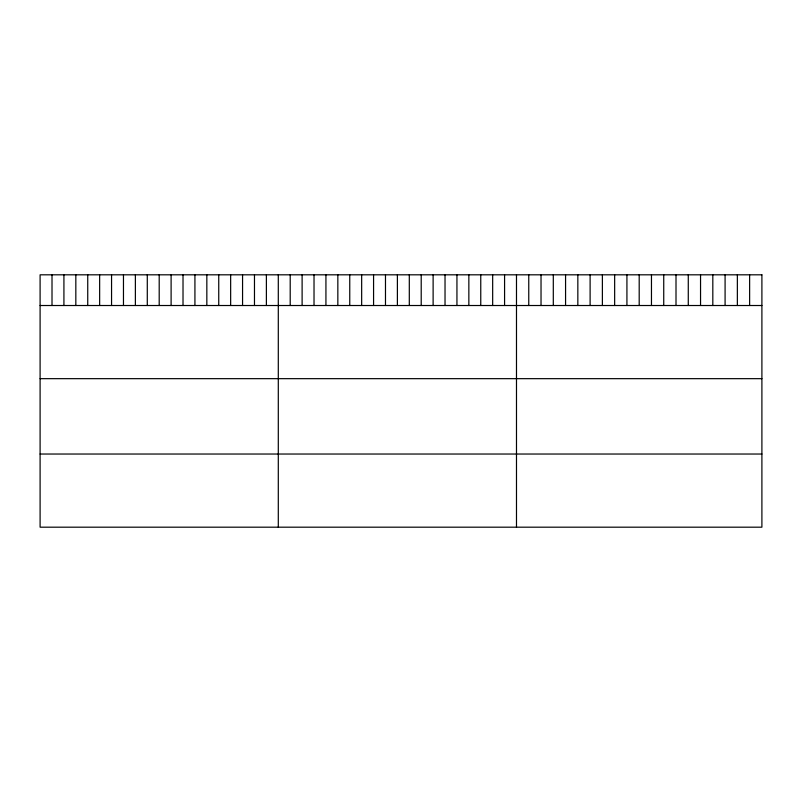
<?xml version="1.0" encoding="UTF-8"?>
<svg xmlns="http://www.w3.org/2000/svg" width="802" height="802" viewBox="0 0 802 802"><rect width="100%" height="100%" fill="white"/><g stroke="black" fill="none" stroke-linecap="round" stroke-linejoin="round"><path stroke-width="1.2" d="M40.1 305.512L761.9 305.512M40.1 378.664L761.9 378.664M40.1 454.032L761.9 454.032M749.629 274.815L749.629 305.512M737.359 274.815L737.359 305.512M725.088 274.815L725.088 305.512M712.818 274.815L712.818 305.512M700.547 274.815L700.547 305.512M688.276 274.815L688.276 305.512M676.006 274.815L676.006 305.512M663.735 274.815L663.735 305.512M651.465 274.815L651.465 305.512M639.194 274.815L639.194 305.512M626.923 274.815L626.923 305.512M614.653 274.815L614.653 305.512M602.382 274.815L602.382 305.512M590.112 274.815L590.112 305.512M577.841 274.815L577.841 305.512M565.57 274.815L565.57 305.512M553.3 274.815L553.3 305.512M541.029 274.815L541.029 305.512M528.759 274.815L528.759 305.512M516.488 274.815L516.488 527.185M504.578 274.815L504.578 305.512M492.669 274.815L492.669 305.512M480.759 274.815L480.759 305.512M468.849 274.815L468.849 305.512M456.94 274.815L456.94 305.512M445.03 274.815L445.03 305.512M433.12 274.815L433.12 305.512M421.21 274.815L421.21 305.512M409.301 274.815L409.301 305.512M397.391 274.815L397.391 305.512M385.481 274.815L385.481 305.512M373.572 274.815L373.572 305.512M361.662 274.815L361.662 305.512M349.752 274.815L349.752 305.512M337.842 274.815L337.842 305.512M325.933 274.815L325.933 305.512M314.023 274.815L314.023 305.512M302.113 274.815L302.113 305.512M290.204 274.815L290.204 305.512M278.294 274.815L278.294 527.185M266.384 274.815L266.384 305.512M254.475 274.815L254.475 305.512M242.565 274.815L242.565 305.512M230.655 274.815L230.655 305.512M218.745 274.815L218.745 305.512M206.836 274.815L206.836 305.512M194.926 274.815L194.926 305.512M183.016 274.815L183.016 305.512M171.107 274.815L171.107 305.512M159.197 274.815L159.197 305.512M147.287 274.815L147.287 305.512M135.378 274.815L135.378 305.512M123.468 274.815L123.468 305.512M111.558 274.815L111.558 305.512M99.648 274.815L99.648 305.512M87.739 274.815L87.739 305.512M75.829 274.815L75.829 305.512M63.919 274.815L63.919 305.512M52.01 274.815L52.01 305.512M761.9 274.815L40.1 274.815L40.1 527.185L761.9 527.185L761.9 274.815"/></g></svg>
